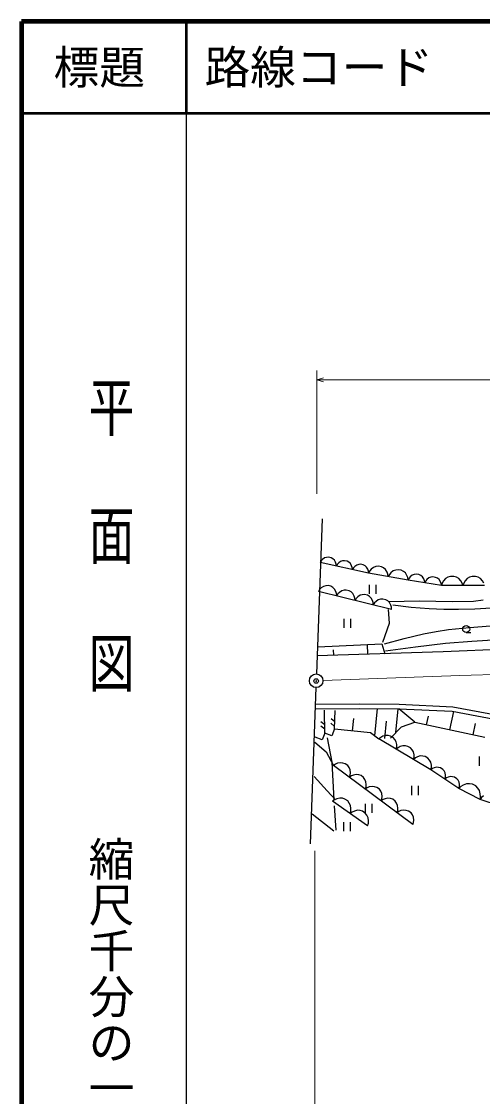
# Model space of a CAD drawing. Units: millimetres, scale not verified. Extents: x 40000 to 680000, y 20000 to 380000.
# Drawn here: x 40000 to 90391, y 262562 to 380000 of the extents above; entities that cross this region are included whole.
import ezdxf
from ezdxf.enums import TextEntityAlignment as Align

# ---------------------------------------------------------------- set-up
doc = ezdxf.new("R2010")
doc.units = ezdxf.units.MM
doc.header["$LTSCALE"] = 1000
doc.header["$PDMODE"] = 32
doc.header["$PDSIZE"] = 500
doc.linetypes.add('CHAIN', pattern=[18.5, 12, -1.5, 3.5, -1.5])
for name, color, linetype, lineweight in [('M-BGD', 7, 'Continuous', 25), ('M-BMK', 2, 'CHAIN', 13), ('M-BMK-OTRS', 5, 'Continuous', 25), ('M-BMK-SRVR', 3, 'Continuous', 25), ('M-STR-HTXT', 7, 'Continuous', 13), ('M-TTL', 2, 'Continuous', 140), ('M-TTL-BAND', 7, 'Continuous', 25), ('M-TTL-LINE', 7, 'Continuous', 50)]:
    doc.layers.add(name, color=color, linetype=linetype, lineweight=lineweight)
doc.layers.add('M-OTRS', color=6, linetype='Continuous')
doc.layers.add('M-TTL-TXT', color=7, linetype='Continuous')
doc.styles.add('@ＭＳ ゴシック', font='')
doc.styles.add('ＭＳ ゴシック', font='')
doc.styles.get('@ＭＳ ゴシック').set_extended_font_data('@MS Gothic')
doc.styles.get('ＭＳ ゴシック').set_extended_font_data('MS Gothic')

msp = doc.modelspace()

# ---------------------------------------------------------------- linework, layer by layer
at = {"layer": 'M-BGD'}
for p, q in [((72770, 321090), (72655, 320903)), ((77936, 319743), (72655, 320903)), ((72909, 321239), (72770, 321090)), ((73123, 321395), (72909, 321239)), ((73340, 321458), (73123, 321395)), ((73561, 321479), (73340, 321458)), ((73834, 321419), (73561, 321479)), ((74026, 321308), (73834, 321419)), ((74197, 321159), (74026, 321308)), ((74326, 320928), (74197, 321159)), ((74394, 320733), (74326, 320928)), ((74415, 320516), (74394, 320733)), ((74530, 320703), (74415, 320516)), ((74669, 320853), (74530, 320703)), ((74883, 321009), (74669, 320853)), ((75100, 321072), (74883, 321009)), ((75321, 321092), (75100, 321072)), ((75594, 321032), (75321, 321092)), ((75787, 320921), (75594, 321032)), ((75957, 320773), (75787, 320921)), ((76086, 320541), (75957, 320773)), ((76644, 320622), (76429, 320466)), ((76860, 320685), (76644, 320622)), ((77082, 320705), (76860, 320685)), ((77355, 320645), (77082, 320705)), ((77547, 320534), (77355, 320645)), ((76154, 320346), (76086, 320541)), ((76176, 320129), (76154, 320346)), ((76290, 320316), (76176, 320129)), ((76429, 320466), (76290, 320316)), ((77717, 320386), (77547, 320534)), ((77847, 320155), (77717, 320386)), ((77914, 319960), (77847, 320155)), ((77936, 319743), (77914, 319960)), ((78066, 319976), (77936, 319743)), ((82257, 318983), (77936, 319743)), ((78227, 320165), (78066, 319976)), ((78480, 320365), (78227, 320165)), ((78740, 320453), (78480, 320365)), ((79008, 320490), (78740, 320453)), ((79343, 320431), (79008, 320490)), ((79583, 320305), (79343, 320431)), ((79798, 320134), (79583, 320305)), ((79967, 319859), (79798, 320134)), ((80059, 319625), (79967, 319859)), ((80096, 319363), (80059, 319625)), ((80227, 319596), (80096, 319363)), ((80388, 319785), (80227, 319596)), ((80640, 319985), (80388, 319785)), ((80901, 320073), (80640, 319985)), ((81169, 320110), (80901, 320073)), ((81504, 320051), (81169, 320110)), ((81743, 319925), (81504, 320051)), ((81958, 319753), (81743, 319925)), ((82127, 319479), (81958, 319753)), ((82220, 319245), (82127, 319479)), ((82709, 319511), (82498, 319340)), ((82927, 319587), (82709, 319511)), ((83152, 319620), (82927, 319587)), ((83434, 319574), (83152, 319620)), ((83637, 319470), (83434, 319574)), ((83819, 319328), (83637, 319470)), ((73003, 318292), (72754, 318120)), ((73252, 318358), (73003, 318292)), ((73506, 318375), (73252, 318358)), ((73816, 318299), (73506, 318375)), ((74032, 318167), (73816, 318299)), ((78017, 318474), (78017, 317474)), ((78785, 317474), (78785, 318474)), ((82257, 318983), (82220, 319245)), ((82364, 319180), (82257, 318983)), ((85898, 318382), (82257, 318983)), ((82498, 319340), (82364, 319180)), ((83964, 319099), (83819, 319328)), ((84044, 318903), (83964, 319099)), ((84077, 318683), (84044, 318903)), ((84185, 318880), (84077, 318683)), ((84319, 319040), (84185, 318880)), ((84529, 319211), (84319, 319040)), ((84747, 319287), (84529, 319211)), ((84973, 319320), (84747, 319287)), ((85255, 319274), (84973, 319320)), ((85457, 319170), (85255, 319274)), ((85640, 319028), (85457, 319170)), ((85784, 318799), (85640, 319028)), ((85864, 318603), (85784, 318799)), ((85898, 318382), (85864, 318603)), ((85992, 318654), (85898, 318382)), ((90619, 318382), (85898, 318382)), ((86128, 318884), (85992, 318654)), ((86358, 319144), (86128, 318884)), ((86618, 319285), (86358, 319144)), ((86895, 319374), (86618, 319285)), ((87261, 319374), (86895, 319374)), ((87538, 319285), (87261, 319374)), ((87798, 319144), (87538, 319285)), ((88028, 318884), (87798, 319144)), ((88170, 318654), (88028, 318884)), ((88258, 318382), (88170, 318654)), ((88353, 318654), (88258, 318382)), ((88488, 318884), (88353, 318654)), ((88719, 319144), (88488, 318884)), ((88978, 319285), (88719, 319144)), ((89256, 319374), (88978, 319285)), ((89622, 319374), (89256, 319374)), ((89899, 319285), (89622, 319374)), ((90159, 319144), (89899, 319285)), ((90389, 318884), (90159, 319144)), ((90530, 318654), (90389, 318884)), ((72591, 317953), (72455, 317742)), ((80457, 315782), (72455, 317742)), ((72754, 318120), (72591, 317953)), ((74223, 317993), (74032, 318167)), ((74364, 317725), (74223, 317993)), ((74436, 317501), (74364, 317725)), ((74455, 317252), (74436, 317501)), ((74592, 317463), (74455, 317252)), ((74754, 317630), (74592, 317463)), ((75003, 317802), (74754, 317630)), ((75253, 317868), (75003, 317802)), ((75506, 317885), (75253, 317868)), ((75816, 317809), (75506, 317885)), ((76033, 317677), (75816, 317809)), ((76224, 317503), (76033, 317677)), ((76365, 317235), (76224, 317503)), ((76437, 317010), (76365, 317235)), ((76755, 317139), (76592, 316973)), ((77004, 317312), (76755, 317139)), ((77253, 317378), (77004, 317312)), ((77507, 317395), (77253, 317378)), ((77817, 317319), (77507, 317395)), ((78033, 317187), (77817, 317319)), ((78224, 317013), (78033, 317187)), ((76456, 316762), (76437, 317010)), ((76592, 316973), (76456, 316762)), ((78365, 316745), (78224, 317013)), ((78437, 316520), (78365, 316745)), ((78456, 316272), (78437, 316520)), ((78592, 316482), (78456, 316272)), ((78755, 316649), (78592, 316482)), ((79004, 316822), (78755, 316649)), ((79254, 316888), (79004, 316822)), ((79507, 316905), (79254, 316888)), ((79817, 316829), (79507, 316905)), ((80034, 316696), (79817, 316829)), ((80225, 316523), (80034, 316696)), ((80139, 316626), (83522, 316725)), ((80366, 316255), (80225, 316523)), ((80438, 316030), (80366, 316255)), ((80457, 315782), (80438, 316030)), ((80598, 316268), (82583, 316035)), ((82583, 316035), (84573, 315861)), ((83522, 316725), (87069, 316626)), ((87069, 316626), (89401, 316659)), ((89401, 316659), (90452, 316824)), ((89569, 315843), (91376, 315960)), ((75220, 314744), (75220, 313744)), ((75987, 313744), (75987, 314744)), ((80238, 314262), (80106, 315772)), ((84573, 315861), (86160, 315794)), ((86160, 315794), (87760, 315786)), ((87760, 315786), (89569, 315843)), ((79482, 312192), (80238, 314262)), ((85315, 313360), (86686, 313563)), ((86686, 313563), (88970, 313799)), ((88970, 313799), (91273, 313976)), ((79696, 312026), (81815, 312590)), ((81815, 312590), (83953, 313097)), ((83953, 313097), (85315, 313360)), ((88607, 313247), (89105, 313247)), ((89219, 312311), (92090, 312491)), ((72376, 311701), (79392, 312013)), ((74129, 310770), (74111, 311375)), ((77843, 310882), (77811, 311943)), ((79392, 312013), (79700, 310938)), ((79781, 311259), (83059, 311694)), ((83059, 311694), (86353, 312071)), ((95804, 311546), (86085, 311130)), ((86353, 312071), (89219, 312311)), ((86085, 311130), (72272, 310714)), ((72079, 305424), (76989, 305443)), ((76989, 305443), (81269, 305405)), ((81269, 305405), (87135, 305137)), ((72081, 304924), (76988, 304943)), ((73164, 302269), (73109, 304778)), ((74212, 302710), (74295, 304723)), ((76988, 304943), (81256, 304905)), ((78616, 301972), (78908, 304951)), ((80927, 302322), (81180, 304906)), ((82997, 303456), (81256, 304905)), ((81256, 304905), (87077, 304640)), ((86821, 302628), (87249, 304607)), ((87077, 304640), (93966, 303347)), ((87135, 305137), (93956, 303857)), ((73144, 303182), (72712, 303510)), ((73155, 302682), (72723, 303012)), ((74223, 302974), (73812, 303332)), ((74243, 303474), (73833, 303829)), ((76184, 302517), (76316, 303874)), ((79706, 301667), (79891, 303550)), ((81519, 302930), (82997, 303456)), ((82997, 303456), (90646, 301800)), ((84271, 303180), (84476, 304123)), ((89371, 302076), (89637, 303306)), ((72861, 301525), (72116, 301828)), ((73164, 302269), (72861, 301525)), ((73909, 301966), (73164, 302269)), ((74212, 302710), (73909, 301966)), ((74212, 302710), (78155, 302324)), ((78155, 302324), (79077, 301620)), ((79500, 301911), (79282, 301792)), ((79808, 302009), (79500, 301911)), ((80083, 301999), (79808, 302009)), ((80347, 301938), (80083, 301999)), ((80336, 301715), (81519, 302930)), ((80640, 301763), (80347, 301938)), ((72061, 301276), (73302, 300201)), ((73406, 301752), (73931, 299092)), ((79282, 301792), (79077, 301620)), ((84743, 298246), (79077, 301620)), ((80820, 301560), (80640, 301763)), ((80960, 301323), (80820, 301560)), ((81020, 301006), (80960, 301323)), ((80965, 300495), (81024, 300754)), ((81170, 300667), (80965, 300495)), ((81024, 300754), (81020, 301006)), ((81389, 300787), (81170, 300667)), ((81696, 300885), (81389, 300787)), ((81972, 300874), (81696, 300885)), ((82236, 300813), (81972, 300874)), ((82528, 300639), (82236, 300813)), ((73302, 300201), (74111, 298723)), ((82708, 300436), (82528, 300639)), ((82848, 300199), (82708, 300436)), ((82909, 299881), (82848, 300199)), ((82854, 299370), (82913, 299630)), ((83059, 299542), (82854, 299370)), ((82913, 299630), (82909, 299881)), ((83277, 299662), (83059, 299542)), ((83585, 299760), (83277, 299662)), ((83860, 299750), (83585, 299760)), ((84124, 299688), (83860, 299750)), ((84417, 299514), (84124, 299688)), ((84597, 299311), (84417, 299514)), ((90023, 299701), (90023, 298701)), ((73931, 299092), (74128, 294953)), ((74329, 298870), (74111, 298723)), ((82769, 292262), (74111, 298723)), ((74555, 298965), (74329, 298870)), ((74866, 299029), (74555, 298965)), ((75134, 298991), (74866, 299029)), ((75386, 298904), (75134, 298991)), ((75654, 298704), (75386, 298904)), ((75809, 298487), (75654, 298704)), ((75922, 298241), (75809, 298487)), ((84737, 299074), (84597, 299311)), ((84798, 298757), (84737, 299074)), ((84743, 298246), (84801, 298505)), ((84921, 298381), (84743, 298246)), ((84801, 298505), (84798, 298757)), ((85108, 298471), (84921, 298381)), ((85369, 298540), (85108, 298471)), ((85598, 298519), (85369, 298540)), ((85816, 298457), (85598, 298519)), ((86053, 298299), (85816, 298457)), ((86194, 298122), (86053, 298299)), ((71979, 297526), (73412, 295955)), ((75843, 297431), (75927, 297678)), ((76061, 297578), (75843, 297431)), ((75949, 297925), (75922, 298241)), ((75927, 297678), (75949, 297925)), ((76286, 297673), (76061, 297578)), ((76597, 297737), (76286, 297673)), ((76865, 297699), (76597, 297737)), ((77117, 297612), (76865, 297699)), ((77386, 297412), (77117, 297612)), ((77541, 297195), (77386, 297412)), ((77654, 296949), (77541, 297195)), ((87798, 296208), (84743, 298246)), ((86301, 297918), (86194, 298122)), ((86271, 297227), (86330, 297441)), ((86449, 297362), (86271, 297227)), ((86338, 297651), (86301, 297918)), ((86330, 297441), (86338, 297651)), ((86636, 297452), (86449, 297362)), ((86897, 297521), (86636, 297452)), ((87126, 297501), (86897, 297521)), ((87344, 297438), (87126, 297501)), ((87581, 297280), (87344, 297438)), ((87722, 297103), (87581, 297280)), ((73412, 295955), (74322, 294962)), ((77574, 296138), (77658, 296386)), ((77792, 296286), (77574, 296138)), ((77680, 296632), (77654, 296949)), ((77658, 296386), (77680, 296632)), ((78018, 296380), (77792, 296286)), ((78329, 296445), (78018, 296380)), ((78597, 296407), (78329, 296445)), ((78849, 296320), (78597, 296407)), ((79117, 296119), (78849, 296320)), ((79272, 295903), (79117, 296119)), ((82639, 296486), (82639, 295486)), ((83406, 295486), (83406, 296486)), ((87829, 296900), (87722, 297103)), ((88030, 296427), (87798, 296208)), ((87798, 296208), (87858, 296422)), ((90122, 294999), (87798, 296208)), ((87866, 296632), (87829, 296900)), ((87858, 296422), (87866, 296632)), ((88282, 296584), (88030, 296427)), ((88642, 296722), (88282, 296584)), ((88970, 296728), (88642, 296722)), ((89288, 296673), (88970, 296728)), ((89648, 296486), (89288, 296673)), ((89876, 296257), (89648, 296486)), ((90059, 295984), (89876, 296257)), ((90152, 295611), (90059, 295984)), ((74215, 294976), (73984, 294808)), ((77835, 292134), (73984, 294808)), ((74456, 295087), (74215, 294976)), ((74791, 295168), (74456, 295087)), ((75083, 295137), (74791, 295168)), ((75359, 295052), (75083, 295137)), ((75658, 294845), (75359, 295052)), ((75834, 294615), (75658, 294845)), ((79385, 295657), (79272, 295903)), ((79306, 294846), (79390, 295094)), ((79524, 294994), (79306, 294846)), ((79412, 295340), (79385, 295657)), ((79390, 295094), (79412, 295340)), ((79749, 295088), (79524, 294994)), ((80060, 295153), (79749, 295088)), ((80328, 295114), (80060, 295153)), ((80580, 295027), (80328, 295114)), ((80849, 294827), (80580, 295027)), ((81004, 294610), (80849, 294827)), ((90122, 294999), (90174, 295311)), ((90295, 295226), (90122, 294999)), ((92350, 294267), (90122, 294999)), ((90174, 295311), (90152, 295611)), ((90495, 295401), (90295, 295226)), ((74161, 294329), (74358, 291669)), ((75965, 294353), (75834, 294615)), ((75910, 293471), (75991, 293743)), ((76140, 293639), (75910, 293471)), ((76006, 294011), (75965, 294353)), ((75991, 293743), (76006, 294011)), ((76382, 293750), (76140, 293639)), ((76716, 293831), (76382, 293750)), ((77008, 293800), (76716, 293831)), ((77285, 293715), (77008, 293800)), ((77583, 293508), (77285, 293715)), ((77578, 294544), (77578, 293544)), ((78345, 293544), (78345, 294544)), ((81117, 294364), (81004, 294610)), ((81038, 293554), (81121, 293801)), ((81255, 293701), (81038, 293554)), ((81143, 294048), (81117, 294364)), ((81121, 293801), (81143, 294048)), ((81481, 293796), (81255, 293701)), ((81792, 293860), (81481, 293796)), ((82060, 293822), (81792, 293860)), ((82312, 293735), (82060, 293822)), ((82580, 293535), (82312, 293735)), ((71758, 293446), (74129, 291598)), ((75190, 292539), (75190, 291539)), ((75958, 291539), (75958, 292539)), ((77759, 293278), (77583, 293508)), ((77891, 293016), (77759, 293278)), ((77932, 292674), (77891, 293016)), ((77917, 292406), (77932, 292674)), ((82735, 293318), (82580, 293535)), ((82848, 293072), (82735, 293318)), ((82769, 292262), (82853, 292509)), ((82875, 292755), (82848, 293072)), ((82853, 292509), (82875, 292755)), ((77835, 292134), (77917, 292406))]:
    msp.add_line(p, q, dxfattribs=at)
msp.add_circle((88607, 313629), 382, dxfattribs=at)
at = {"layer": 'M-BMK'}
for p, q in [((72960, 308011), (77944, 308194)), ((77944, 308194), (82938, 308373)), ((82938, 308373), (87923, 308545)), ((87923, 308545), (92919, 308705))]:
    msp.add_line(p, q, dxfattribs=at)
at = {"layer": 'M-BMK-OTRS'}
for p, q in [((72847, 325670), (72237, 308733)), ((72183, 307234), (71568, 290160))]:
    msp.add_line(p, q, dxfattribs=at)
at = {"layer": 'M-BMK-SRVR'}
msp.add_circle((72210, 307983), 746, dxfattribs=at)
at = {"layer": 'M-OTRS'}
msp.add_point((72210, 307952), dxfattribs=at)
at = {"layer": 'M-STR-HTXT'}
for p, q in [((72272, 328386), (72272, 341862)), ((72272, 340862), (73022, 341075)), ((73022, 340646), (72272, 340862)), ((72272, 340862), (138046, 340862)), ((72079, 289394), (72079, 228212))]:
    msp.add_line(p, q, dxfattribs=at)
for radius in [31.3, 25, 18.8, 12.5, 6.3]:
    msp.add_circle((72222, 307960), radius, dxfattribs=at)
at = {"layer": 'M-TTL'}
for p, q in [((40000, 380000), (40000, 20000)), ((680000, 380000), (40000, 380000))]:
    msp.add_line(p, q, dxfattribs=at)
at = {"layer": 'M-TTL-BAND'}
msp.add_line((58000, 370000), (58000, 20000), dxfattribs=at)
at = {"layer": 'M-TTL-LINE'}
for p, q in [((58000, 380000), (58000, 370000)), ((40000, 370000), (680000, 370000))]:
    msp.add_line(p, q, dxfattribs=at)

# ---------------------------------------------------------------- texts
at = {"layer": 'M-TTL-BAND', "style": '@ＭＳ ゴシック', "width": 1.4}
msp.add_text('平  面  図', height=3666, rotation=270, dxfattribs=at).set_placement((49777, 306475), align=Align.MIDDLE_RIGHT)
at = {"layer": 'M-TTL-BAND', "style": '@ＭＳ ゴシック'}
msp.add_text('縮尺千分の一', height=3666, rotation=270, dxfattribs=at).set_placement((49777, 261030), align=Align.MIDDLE_RIGHT)
at = {"layer": 'M-TTL-TXT', "style": 'ＭＳ ゴシック'}
msp.add_text('標題', height=3666, dxfattribs=at).set_placement((48500, 375000), align=Align.MIDDLE_CENTER)
msp.add_text('路線コード', height=3666, dxfattribs=at).set_placement((60000, 375000), align=Align.MIDDLE_LEFT)

doc.saveas('drawing.dxf')
